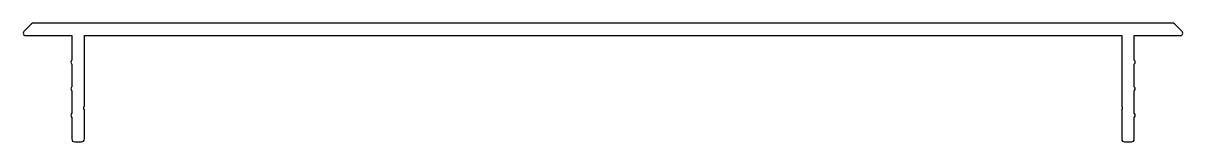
# Model space of a CAD drawing. Extents: x 901 to 1020, y 480 to 492.
import ezdxf

# ---------------------------------------------------------------- set-up
doc = ezdxf.new("R2010")
doc.units = 0
doc.layers.get('0').update_dxf_attribs({"linetype": 'CONTINUOUS'})

msp = doc.modelspace()

# ---------------------------------------------------------------- linework, layer by layer
for p, q in [((901.68, 491.8), (900.9, 491.01)), ((1019.38, 491.89), (901.9, 491.89)), ((1020.37, 491.01), (1019.59, 491.8)), ((901.08, 490.59), (905.84, 490.59)), ((905.84, 490.59), (905.84, 488.04)), ((907.14, 490.59), (1014.14, 490.59)), ((907.14, 483.29), (907.14, 490.59)), ((1014.14, 490.59), (1014.14, 483.29)), ((1015.44, 490.59), (1020.2, 490.59)), ((1015.44, 488.04), (1015.44, 490.59)), ((905.84, 488.04), (905.81, 488.01)), ((905.81, 487.66), (905.84, 487.63)), ((905.84, 487.63), (905.84, 485.29)), ((1015.46, 488.01), (1015.44, 488.04)), ((1015.44, 487.63), (1015.46, 487.66)), ((1015.44, 485.29), (1015.44, 487.63)), ((905.84, 485.29), (905.81, 485.26)), ((905.81, 484.91), (905.84, 484.88)), ((905.84, 484.88), (905.84, 482.54)), ((1015.46, 485.26), (1015.44, 485.29)), ((1015.44, 484.88), (1015.46, 484.91)), ((1015.44, 482.54), (1015.44, 484.88)), ((907.11, 483.26), (907.14, 483.29)), ((1014.14, 483.29), (1014.16, 483.26)), ((905.84, 482.54), (905.81, 482.51)), ((905.81, 482.16), (905.84, 482.13)), ((905.84, 482.13), (905.84, 479.89)), ((907.14, 482.88), (907.11, 482.91)), ((907.14, 479.89), (907.14, 482.88)), ((1014.16, 482.91), (1014.14, 482.88)), ((1014.14, 482.88), (1014.14, 479.89)), ((1015.46, 482.51), (1015.44, 482.54)), ((1015.44, 482.13), (1015.46, 482.16)), ((1015.44, 479.89), (1015.44, 482.13)), ((906.14, 479.59), (906.84, 479.59)), ((1014.44, 479.59), (1015.14, 479.59))]:
    msp.add_line(p, q)
for centre, radius, start, end in [((901.9, 491.59), 0.3, 90, 135), ((1019.38, 491.59), 0.3, 45, 90), ((901.08, 490.84), 0.25, 135, 180), ((901.08, 490.84), 0.25, 180, 270), ((1020.2, 490.84), 0.25, 270, 0), ((1020.2, 490.84), 0.25, 0, 45), ((905.99, 487.84), 0.25, 135, 225), ((1015.29, 487.84), 0.25, 315, 45), ((905.99, 485.09), 0.25, 135, 225), ((1015.29, 485.09), 0.25, 315, 45), ((905.99, 482.34), 0.25, 135, 225), ((907.29, 483.09), 0.25, 135, 225), ((1013.99, 483.09), 0.25, 315, 45), ((1015.29, 482.34), 0.25, 315, 45), ((906.14, 479.89), 0.3, 180, 270), ((906.84, 479.89), 0.3, 270, 360), ((1014.44, 479.89), 0.3, 180, 270), ((1015.14, 479.89), 0.3, 270, 360)]:
    msp.add_arc(centre, radius, start, end)

doc.saveas('drawing.dxf')
